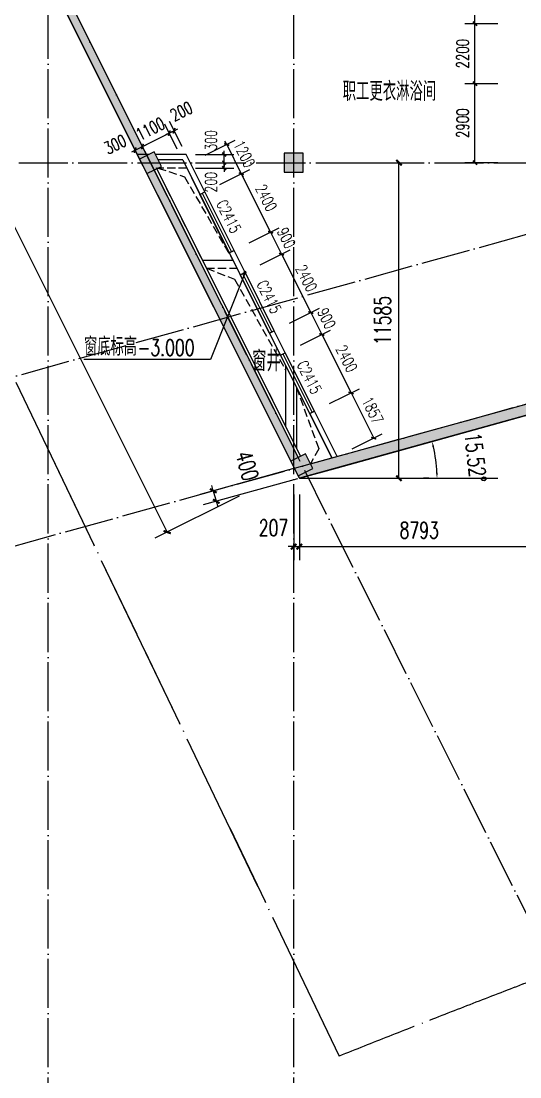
# Model space of a CAD drawing. Extents: x 246015 to 608740, y -108003 to 88400.
# Drawn here: x 315359 to 333648, y -70524 to -31763 of the extents above; entities that cross this region are included whole.
import ezdxf

# ---------------------------------------------------------------- set-up
doc = ezdxf.new("R2010")
doc.units = 0
doc.header["$LTSCALE"] = 3000
doc.header["$MEASUREMENT"] = 0
doc.header["$PDMODE"] = 1
doc.linetypes.add('DASH', pattern=[0.35, 0.25, -0.1])
doc.linetypes.add('DOTE', pattern=[2.42, 2, -0.2, 0.02, -0.2])
doc.layers.get('0').update_dxf_attribs({"linetype": 'CONTINUOUS'})
doc.layers.get('DEFPOINTS').update_dxf_attribs({"linetype": 'CONTINUOUS'})
for name, color, linetype in [('column', 9, 'CONTINUOUS'), ('DIM_LEAD', 3, 'CONTINUOUS'), ('dote', 1, 'DOTE'), ('PUB_DIM', 3, 'CONTINUOUS'), ('PUB_HATCH', 8, 'CONTINUOUS'), ('PUB_TEXT', 7, 'CONTINUOUS'), ('stair', 2, 'CONTINUOUS'), ('WALL', 9, 'CONTINUOUS'), ('WINDOW', 4, 'CONTINUOUS'), ('WINDOW_TEXT', 7, 'CONTINUOUS'), ('楼板洞口', 4, 'CONTINUOUS'), ('集水坑', 2, 'CONTINUOUS')]:
    doc.layers.add(name, color=color, linetype=linetype)
doc.layers.add('红线', color=7, linetype='CONTINUOUS', true_color=0xe0150b)
doc.styles.add('_TCH_DIM', font='SIMPLEX', dxfattribs={"bigfont": 'GBCBIG'})
doc.styles.add('_TCH_WINDOW', font='SIMPLEX', dxfattribs={"bigfont": 'GBCBIG'})
doc.styles.add('DIM_FONT', font='simplex.shx', dxfattribs={"width": 0.7, "bigfont": 'hztxt.shx'})
doc.dimstyles.new('ANGL200', dxfattribs={"dimscale": 2, "dimtxt": 300, "dimasz": 100, "dimexe": 250, "dimexo": 300, "dimgap": 150, "dimtad": 1, "dimdec": 0, "dimzin": 0, "dimdsep": 46, "dimtxsty": 'DIM_FONT', "dimcen": 0.09, "dimclrt": 7, "dimazin": 2, "dimtfac": 1, "dimtdec": 0, "dimtix": 1, "dimtmove": 2, "dimatfit": 3, "dimfxl": 0, "dimtolj": 1, "dimtzin": 0, "dimarcsym": 0})
doc.dimstyles.new('DIMN140', dxfattribs={"dimscale": 1.4, "dimtxt": 300, "dimasz": 100, "dimexe": 250, "dimexo": 300, "dimgap": 150, "dimtad": 1, "dimdec": 0, "dimzin": 0, "dimdsep": 46, "dimtxsty": 'DIM_FONT', "dimblk": 'ARCHTICK', "dimcen": 0.09, "dimclrt": 7, "dimazin": 2, "dimtfac": 1, "dimtdec": 0, "dimtix": 1, "dimtmove": 2, "dimatfit": 3, "dimfxl": 0, "dimtolj": 1, "dimtzin": 0, "dimarcsym": 0})
doc.dimstyles.new('DIMN150', dxfattribs={"dimscale": 1.5, "dimtxt": 300, "dimasz": 100, "dimexe": 250, "dimexo": 300, "dimgap": 150, "dimtad": 1, "dimdec": 0, "dimzin": 0, "dimdsep": 46, "dimtxsty": 'DIM_FONT', "dimblk": 'ARCHTICK', "dimcen": 0.09, "dimclrt": 7, "dimazin": 2, "dimtfac": 1, "dimtdec": 0, "dimtix": 1, "dimtmove": 2, "dimatfit": 3, "dimfxl": 0, "dimtolj": 1, "dimtzin": 0, "dimarcsym": 0})
doc.dimstyles.new('DIMN200', dxfattribs={"dimscale": 2, "dimtxt": 300, "dimasz": 100, "dimexe": 250, "dimexo": 300, "dimgap": 150, "dimtad": 1, "dimdec": 0, "dimzin": 0, "dimdsep": 46, "dimtxsty": 'DIM_FONT', "dimblk": 'ARCHTICK', "dimcen": 0.09, "dimclrt": 7, "dimazin": 2, "dimtfac": 1, "dimtdec": 0, "dimtix": 1, "dimtmove": 2, "dimatfit": 3, "dimfxl": 0, "dimtolj": 1, "dimtzin": 0, "dimarcsym": 0})

# ---------------------------------------------------------------- blocks, each defined once
blk = doc.blocks.new('_ARCHTICK')
at = {"color": 0, "linetype": 'ByBlock', "const_width": 0.4}
blk.add_lwpolyline([(-0.5, -0.5), (0.5, 0.5)], dxfattribs=at)
blk = doc.blocks.new('*D52')
at = {"layer": 'DEFPOINTS', "color": 0}
for p in [(321736, -36872), (323433, -37365), (322273, -37945)]:
    blk.add_point(p, dxfattribs=at)
at = {"layer": 'PUB_DIM', "color": 0, "lineweight": -2}
for p, q in [((322112, -36684), (323210, -36135)), ((322897, -36292), (322834, -36166)), ((322897, -36292), (323433, -37365)), ((322649, -37757), (323746, -37208)), ((323433, -37365), (323496, -37490))]:
    blk.add_line(p, q, dxfattribs=at)
at = {"layer": 'PUB_DIM', "color": 0, "lineweight": -2, "xscale": 140, "yscale": 140, "zscale": 140}
for p, rotation in [((322897, -36292), 296.5650511717839), ((323433, -37365), 116.5650511717839)]:
    blk.add_blockref('_ARCHTICK', p, dxfattribs=dict(at, rotation=rotation))
at = {"layer": 'PUB_DIM', "color": 7, "insert": (323541, -36641), "char_height": 420, "attachment_point": 5, "rotation": 296.5651, "style": 'DIM_FONT'}
blk.add_mtext('\\A1;1200', dxfattribs=at)
blk = doc.blocks.new('*D53')
at = {"layer": 'DEFPOINTS', "color": 0}
for p in [(322273, -37945), (324507, -39512), (323346, -40092)]:
    blk.add_point(p, dxfattribs=at)
at = {"layer": 'PUB_DIM', "color": 0, "lineweight": -2}
for p, q in [((322649, -37757), (323746, -37208)), ((323433, -37365), (324507, -39512)), ((323722, -39904), (324820, -39355))]:
    blk.add_line(p, q, dxfattribs=at)
at = {"layer": 'PUB_DIM', "color": 0, "lineweight": -2, "xscale": 140, "yscale": 140, "zscale": 140}
for p, rotation in [((323433, -37365), 116.5650511717833), ((324507, -39512), 296.5650511717834)]:
    blk.add_blockref('_ARCHTICK', p, dxfattribs=dict(at, rotation=rotation))
at = {"layer": 'PUB_DIM', "color": 7, "insert": (324346, -38251), "char_height": 420, "attachment_point": 5, "rotation": 296.5651, "style": 'DIM_FONT'}
blk.add_mtext('\\A1;2400', dxfattribs=at)
blk = doc.blocks.new('*D54')
at = {"layer": 'DEFPOINTS', "color": 0}
for p in [(323346, -40092), (324909, -40317), (323749, -40897)]:
    blk.add_point(p, dxfattribs=at)
at = {"layer": 'PUB_DIM', "color": 0, "lineweight": -2}
for p, q in [((323722, -39904), (324820, -39355)), ((324507, -39512), (324444, -39386)), ((324507, -39512), (324909, -40317)), ((324124, -40709), (325222, -40160)), ((324909, -40317), (324972, -40442))]:
    blk.add_line(p, q, dxfattribs=at)
at = {"layer": 'PUB_DIM', "color": 0, "lineweight": -2, "xscale": 140, "yscale": 140, "zscale": 140}
for p, rotation in [((324507, -39512), 296.5650511717835), ((324909, -40317), 116.5650511717835)]:
    blk.add_blockref('_ARCHTICK', p, dxfattribs=dict(at, rotation=rotation))
at = {"layer": 'PUB_DIM', "color": 7, "insert": (325084, -39726), "char_height": 420, "attachment_point": 5, "rotation": 296.5651, "style": 'DIM_FONT'}
blk.add_mtext('\\A1;900', dxfattribs=at)
blk = doc.blocks.new('*D55')
at = {"layer": 'DEFPOINTS', "color": 0}
for p in [(323749, -40897), (325982, -42463), (324822, -43043)]:
    blk.add_point(p, dxfattribs=at)
at = {"layer": 'PUB_DIM', "color": 0, "lineweight": -2}
for p, q in [((324124, -40709), (325222, -40160)), ((324909, -40317), (325982, -42463)), ((325198, -42856), (326295, -42307))]:
    blk.add_line(p, q, dxfattribs=at)
at = {"layer": 'PUB_DIM', "color": 0, "lineweight": -2, "xscale": 140, "yscale": 140, "zscale": 140}
for p, rotation in [((324909, -40317), 116.5650511717848), ((325982, -42463), 296.5650511717848)]:
    blk.add_blockref('_ARCHTICK', p, dxfattribs=dict(at, rotation=rotation))
at = {"layer": 'PUB_DIM', "color": 7, "insert": (325821, -41202), "char_height": 420, "attachment_point": 5, "rotation": 296.5651, "style": 'DIM_FONT'}
blk.add_mtext('\\A1;2400', dxfattribs=at)
blk = doc.blocks.new('*D56')
at = {"layer": 'DEFPOINTS', "color": 0}
for p in [(324822, -43043), (326385, -43268), (325224, -43848)]:
    blk.add_point(p, dxfattribs=at)
at = {"layer": 'PUB_DIM', "color": 0, "lineweight": -2}
for p, q in [((325198, -42856), (326295, -42307)), ((325982, -42463), (325920, -42338)), ((325982, -42463), (326385, -43268)), ((325600, -43661), (326698, -43112)), ((326385, -43268), (326448, -43393))]:
    blk.add_line(p, q, dxfattribs=at)
at = {"layer": 'PUB_DIM', "color": 0, "lineweight": -2, "xscale": 140, "yscale": 140, "zscale": 140}
for p, rotation in [((325982, -42463), 296.5650511717835), ((326385, -43268), 116.5650511717835)]:
    blk.add_blockref('_ARCHTICK', p, dxfattribs=dict(at, rotation=rotation))
at = {"layer": 'PUB_DIM', "color": 7, "insert": (326559, -42678), "char_height": 420, "attachment_point": 5, "rotation": 296.5651, "style": 'DIM_FONT'}
blk.add_mtext('\\A1;900', dxfattribs=at)
blk = doc.blocks.new('*D57')
at = {"layer": 'DEFPOINTS', "color": 0}
for p in [(325224, -43848), (327458, -45415), (326298, -45995)]:
    blk.add_point(p, dxfattribs=at)
at = {"layer": 'PUB_DIM', "color": 0, "lineweight": -2}
for p, q in [((325600, -43661), (326698, -43112)), ((326385, -43268), (327458, -45415)), ((326673, -45807), (327771, -45258))]:
    blk.add_line(p, q, dxfattribs=at)
at = {"layer": 'PUB_DIM', "color": 0, "lineweight": -2, "xscale": 140, "yscale": 140, "zscale": 140}
for p, rotation in [((326385, -43268), 116.5650511717827), ((327458, -45415), 296.5650511717827)]:
    blk.add_blockref('_ARCHTICK', p, dxfattribs=dict(at, rotation=rotation))
at = {"layer": 'PUB_DIM', "color": 7, "insert": (327297, -44154), "char_height": 420, "attachment_point": 5, "rotation": 296.5651, "style": 'DIM_FONT'}
blk.add_mtext('\\A1;2400', dxfattribs=at)
blk = doc.blocks.new('*D58')
at = {"layer": 'DEFPOINTS', "color": 0}
for p in [(326298, -45995), (328289, -47076), (327128, -47656)]:
    blk.add_point(p, dxfattribs=at)
at = {"layer": 'PUB_DIM', "color": 0, "lineweight": -2}
for p, q in [((326673, -45807), (327771, -45258)), ((327458, -45415), (328289, -47076)), ((327504, -47468), (328602, -46919))]:
    blk.add_line(p, q, dxfattribs=at)
at = {"layer": 'PUB_DIM', "color": 0, "lineweight": -2, "xscale": 140, "yscale": 140, "zscale": 140}
for p, rotation in [((327458, -45415), 116.5650511717844), ((328289, -47076), 296.5650511717845)]:
    blk.add_blockref('_ARCHTICK', p, dxfattribs=dict(at, rotation=rotation))
at = {"layer": 'PUB_DIM', "color": 7, "insert": (328249, -46057), "char_height": 420, "attachment_point": 5, "rotation": 296.5651, "style": 'DIM_FONT'}
blk.add_mtext('\\A1;1857', dxfattribs=at)
blk = doc.blocks.new('*D281')
at = {"layer": 'DEFPOINTS', "color": 0}
for p in [(321334, -36661), (322804, -36661), (321334, -36961)]:
    blk.add_point(p, dxfattribs=at)
at = {"layer": 'PUB_DIM', "color": 0, "lineweight": -2}
for p, q in [((321754, -36661), (323154, -36661)), ((322804, -36661), (322804, -36521)), ((322804, -36961), (322804, -36661)), ((321754, -36961), (323154, -36961)), ((322804, -36961), (322804, -37101))]:
    blk.add_line(p, q, dxfattribs=at)
at = {"layer": 'PUB_DIM', "color": 0, "lineweight": -2, "xscale": 140, "yscale": 140, "zscale": 140}
for p, rotation in [((322804, -36661), 270), ((322804, -36961), 90)]:
    blk.add_blockref('_ARCHTICK', p, dxfattribs=dict(at, rotation=rotation))
at = {"layer": 'PUB_DIM', "color": 7, "insert": (322321, -36143), "char_height": 420, "attachment_point": 5, "rotation": 90, "style": 'DIM_FONT'}
blk.add_mtext('\\A1;300', dxfattribs=at)
blk = doc.blocks.new('*D282')
at = {"layer": 'DEFPOINTS', "color": 0}
for p in [(321334, -36961), (321334, -37161), (322804, -36961)]:
    blk.add_point(p, dxfattribs=at)
at = {"layer": 'PUB_DIM', "color": 0, "lineweight": -2}
for p, q in [((322804, -36961), (322804, -36821)), ((321754, -36961), (323154, -36961)), ((321754, -37161), (323154, -37161)), ((322804, -37161), (322804, -36961)), ((322804, -37161), (322804, -37301))]:
    blk.add_line(p, q, dxfattribs=at)
at = {"layer": 'PUB_DIM', "color": 0, "lineweight": -2, "xscale": 140, "yscale": 140, "zscale": 140}
for p, rotation in [((322804, -36961), 270), ((322804, -37161), 90)]:
    blk.add_blockref('_ARCHTICK', p, dxfattribs=dict(at, rotation=rotation))
at = {"layer": 'PUB_DIM', "color": 7, "insert": (322321, -37679), "char_height": 420, "attachment_point": 5, "rotation": 90, "style": 'DIM_FONT'}
blk.add_mtext('\\A1;200', dxfattribs=at)
blk = doc.blocks.new('*D457')
at = {"layer": 'DEFPOINTS', "color": 0}
for p in [(325354, -48546), (325561, -48546), (325561, -51056)]:
    blk.add_point(p, dxfattribs=at)
at = {"layer": 'PUB_DIM', "color": 0, "lineweight": -2}
for p, q in [((325354, -49146), (325354, -51556)), ((325561, -49146), (325561, -51556)), ((325354, -51056), (325154, -51056)), ((325354, -51056), (325561, -51056)), ((325561, -51056), (325761, -51056))]:
    blk.add_line(p, q, dxfattribs=at)
at = {"layer": 'PUB_DIM', "color": 0, "lineweight": -2, "xscale": 200, "yscale": 200, "zscale": 200}
blk.add_blockref('_ARCHTICK', (325354, -51056), dxfattribs=at)
at = {"layer": 'PUB_DIM', "color": 0, "lineweight": -2, "xscale": 200, "yscale": 200, "zscale": 200, "rotation": 180}
blk.add_blockref('_ARCHTICK', (325561, -51056), dxfattribs=at)
at = {"layer": 'PUB_DIM', "color": 7, "insert": (324614, -50366), "char_height": 600, "attachment_point": 5, "style": 'DIM_FONT'}
blk.add_mtext('\\A1;207', dxfattribs=at)
blk = doc.blocks.new('*D458')
at = {"layer": 'DEFPOINTS', "color": 0}
for p in [(325561, -48546), (334354, -48546), (334354, -51056)]:
    blk.add_point(p, dxfattribs=at)
at = {"layer": 'PUB_DIM', "color": 0, "lineweight": -2}
for p, q in [((325561, -49146), (325561, -51556)), ((334354, -49146), (334354, -51556)), ((325561, -51056), (334354, -51056))]:
    blk.add_line(p, q, dxfattribs=at)
at = {"layer": 'PUB_DIM', "color": 0, "lineweight": -2, "xscale": 200, "yscale": 200, "zscale": 200, "rotation": 180}
blk.add_blockref('_ARCHTICK', (325561, -51056), dxfattribs=at)
at = {"layer": 'PUB_DIM', "color": 0, "lineweight": -2, "xscale": 200, "yscale": 200, "zscale": 200}
blk.add_blockref('_ARCHTICK', (334354, -51056), dxfattribs=at)
at = {"layer": 'PUB_DIM', "color": 7, "insert": (329957, -50456), "char_height": 600, "attachment_point": 5, "style": 'DIM_FONT'}
blk.add_mtext('\\A1;8793', dxfattribs=at)
blk = doc.blocks.new('*D459')
at = {"layer": 'DEFPOINTS', "color": 0}
for p in [(327078, -36961), (329214, -36961), (327078, -48546)]:
    blk.add_point(p, dxfattribs=at)
at = {"layer": 'PUB_DIM', "color": 0, "lineweight": -2}
for p, q in [((327678, -36961), (329714, -36961)), ((329214, -48546), (329214, -36961)), ((327678, -48546), (329714, -48546))]:
    blk.add_line(p, q, dxfattribs=at)
at = {"layer": 'PUB_DIM', "color": 0, "lineweight": -2, "xscale": 200, "yscale": 200, "zscale": 200}
for p, rotation in [((329214, -36961), 90), ((329214, -48546), 270)]:
    blk.add_blockref('_ARCHTICK', p, dxfattribs=dict(at, rotation=rotation))
at = {"layer": 'PUB_DIM', "color": 7, "insert": (328614, -42754), "char_height": 600, "attachment_point": 5, "rotation": 90, "style": 'DIM_FONT'}
blk.add_mtext('\\A1;11585', dxfattribs=at)
blk = doc.blocks.new('*D461')
at = {"layer": 'DEFPOINTS', "color": 0}
for p in [(298395, 2059), (323892, -48935), (320714, -50524)]:
    blk.add_point(p, dxfattribs=at)
at = {"layer": 'PUB_DIM', "color": 0, "lineweight": -2}
for p, q in [((297859, 1791), (294770, 247)), ((295217, 470), (320714, -50524)), ((323356, -49203), (320267, -50747))]:
    blk.add_line(p, q, dxfattribs=at)
at = {"layer": 'PUB_DIM', "color": 0, "lineweight": -2, "xscale": 200, "yscale": 200, "zscale": 200}
for p, rotation in [((295217, 470), 116.5650511717847), ((320714, -50524), 296.5650511717847)]:
    blk.add_blockref('_ARCHTICK', p, dxfattribs=dict(at, rotation=rotation))
at = {"layer": 'PUB_DIM', "color": 7, "insert": (308502, -24758), "char_height": 600, "attachment_point": 5, "rotation": 296.5651, "style": 'DIM_FONT'}
blk.add_mtext('\\A1;57013', dxfattribs=at)
blk = doc.blocks.new('*D807')
at = {"layer": 'DEFPOINTS', "color": 0}
for p in [(332002, -34061), (333293, -34061), (333293, -36961)]:
    blk.add_point(p, dxfattribs=at)
at = {"layer": 'PUB_DIM', "color": 0, "lineweight": -2}
for p, q in [((332843, -34061), (331627, -34061)), ((332002, -36961), (332002, -34061)), ((332843, -36961), (331627, -36961))]:
    blk.add_line(p, q, dxfattribs=at)
at = {"layer": 'PUB_DIM', "color": 0, "lineweight": -2, "xscale": 150, "yscale": 150, "zscale": 150}
for p, rotation in [((332002, -34061), 90), ((332002, -36961), 270)]:
    blk.add_blockref('_ARCHTICK', p, dxfattribs=dict(at, rotation=rotation))
at = {"layer": 'PUB_DIM', "color": 7, "insert": (331552, -35511), "char_height": 450, "attachment_point": 5, "rotation": 90, "style": 'DIM_FONT'}
blk.add_mtext('\\A1;2900', dxfattribs=at)
blk = doc.blocks.new('*D808')
at = {"layer": 'DEFPOINTS', "color": 0}
for p in [(332002, -31861), (333293, -31861), (333293, -34061)]:
    blk.add_point(p, dxfattribs=at)
at = {"layer": 'PUB_DIM', "color": 0, "lineweight": -2}
for p, q in [((332843, -31861), (331627, -31861)), ((332002, -34061), (332002, -31861)), ((332843, -34061), (331627, -34061))]:
    blk.add_line(p, q, dxfattribs=at)
at = {"layer": 'PUB_DIM', "color": 0, "lineweight": -2, "xscale": 150, "yscale": 150, "zscale": 150}
for p, rotation in [((332002, -31861), 90), ((332002, -34061), 270)]:
    blk.add_blockref('_ARCHTICK', p, dxfattribs=dict(at, rotation=rotation))
at = {"layer": 'PUB_DIM', "color": 7, "insert": (331552, -32961), "char_height": 450, "attachment_point": 5, "rotation": 90, "style": 'DIM_FONT'}
blk.add_mtext('\\A1;2200', dxfattribs=at)
blk = doc.blocks.new('*D809')
at = {"layer": 'DEFPOINTS', "color": 0}
for p in [(332002, -29461), (333293, -29461), (333293, -31861)]:
    blk.add_point(p, dxfattribs=at)
at = {"layer": 'PUB_DIM', "color": 0, "lineweight": -2}
for p, q in [((332843, -29461), (331627, -29461)), ((332002, -31861), (332002, -29461)), ((332843, -31861), (331627, -31861))]:
    blk.add_line(p, q, dxfattribs=at)
at = {"layer": 'PUB_DIM', "color": 0, "lineweight": -2, "xscale": 150, "yscale": 150, "zscale": 150}
for p, rotation in [((332002, -29461), 90), ((332002, -31861), 270)]:
    blk.add_blockref('_ARCHTICK', p, dxfattribs=dict(at, rotation=rotation))
at = {"layer": 'PUB_DIM', "color": 7, "insert": (331552, -30661), "char_height": 450, "attachment_point": 5, "rotation": 90, "style": 'DIM_FONT'}
blk.add_mtext('\\A1;2400', dxfattribs=at)
blk = doc.blocks.new('*D998')
at = {"layer": 'DEFPOINTS', "color": 0}
for p in [(320970, -35787), (321463, -36772), (321284, -36861)]:
    blk.add_point(p, dxfattribs=at)
at = {"layer": 'PUB_DIM', "color": 0, "lineweight": -2}
for p, q in [((321082, -36459), (320623, -35541)), ((321261, -36369), (320802, -35451)), ((320791, -35876), (320657, -35943)), ((320791, -35876), (320970, -35787)), ((320970, -35787), (321104, -35719))]:
    blk.add_line(p, q, dxfattribs=at)
at = {"layer": 'PUB_DIM', "color": 0, "lineweight": -2, "xscale": 150, "yscale": 150, "zscale": 150}
for p, rotation in [((320970, -35787), 206.5650511776857), ((320791, -35876), 26.56505117768578)]:
    blk.add_blockref('_ARCHTICK', p, dxfattribs=dict(at, rotation=rotation))
at = {"layer": 'PUB_DIM', "color": 7, "insert": (321235, -35075), "char_height": 450, "attachment_point": 5, "rotation": 26.5651, "style": 'DIM_FONT'}
blk.add_mtext('\\A1;200', dxfattribs=at)
blk = doc.blocks.new('*D999')
at = {"layer": 'DEFPOINTS', "color": 0}
for p in [(320791, -35876), (321284, -36861), (320300, -37353)]:
    blk.add_point(p, dxfattribs=at)
at = {"layer": 'PUB_DIM', "color": 0, "lineweight": -2}
for p, q in [((321082, -36459), (320623, -35541)), ((320099, -36951), (319639, -36032)), ((319807, -36368), (320791, -35876)), ((320791, -35876), (320925, -35809)), ((319807, -36368), (319673, -36435))]:
    blk.add_line(p, q, dxfattribs=at)
at = {"layer": 'PUB_DIM', "color": 0, "lineweight": -2, "xscale": 150, "yscale": 150, "zscale": 150}
for p, rotation in [((320791, -35876), 206.5650511776851), ((319807, -36368), 26.56505117768506)]:
    blk.add_blockref('_ARCHTICK', p, dxfattribs=dict(at, rotation=rotation))
at = {"layer": 'PUB_DIM', "color": 7, "insert": (320098, -35719), "char_height": 450, "attachment_point": 5, "rotation": 26.5651, "style": 'DIM_FONT'}
blk.add_mtext('\\A1;1100', dxfattribs=at)
blk = doc.blocks.new('*D1000')
at = {"layer": 'DEFPOINTS', "color": 0}
for p in [(319807, -36368), (320032, -37487), (320300, -37353)]:
    blk.add_point(p, dxfattribs=at)
at = {"layer": 'PUB_DIM', "color": 0, "lineweight": -2}
for p, q in [((320099, -36951), (319639, -36032)), ((319830, -37085), (319371, -36167)), ((319539, -36502), (319807, -36368)), ((319807, -36368), (319941, -36301)), ((319539, -36502), (319405, -36569))]:
    blk.add_line(p, q, dxfattribs=at)
at = {"layer": 'PUB_DIM', "color": 0, "lineweight": -2, "xscale": 150, "yscale": 150, "zscale": 150}
for p, rotation in [((319539, -36502), 26.56505117768578), ((319807, -36368), 206.5650511776857)]:
    blk.add_blockref('_ARCHTICK', p, dxfattribs=dict(at, rotation=rotation))
at = {"layer": 'PUB_DIM', "color": 7, "insert": (318811, -36287), "char_height": 450, "attachment_point": 5, "rotation": 26.5651, "style": 'DIM_FONT'}
blk.add_mtext('\\A1;300', dxfattribs=at)
blk = doc.blocks.new('*D1002')
at = {"layer": 'DEFPOINTS', "color": 0}
for p in [(330714, -47115), (330527, -47639), (325561, -48546), (330910, -48546)]:
    blk.add_point(p, dxfattribs=at)
at = {"layer": 'PUB_DIM', "color": 0, "lineweight": -2}
for p, q in [((330136, -47275), (329944, -47329)), ((330310, -48546), (330110, -48546))]:
    blk.add_line(p, q, dxfattribs=at)
blk.add_arc((325561, -48546), 5049, 2.2699, 13.2542, dxfattribs=at)
at = {"layer": 'PUB_DIM', "color": 0}
for points in [[(330443, -47397), (330507, -47380), (330425, -47195)], [(330639, -48346), (330572, -48347), (330610, -48546)]]:
    blk.add_solid(points, dxfattribs=at)
at = {"layer": 'PUB_DIM', "color": 7, "insert": (332023, -47790), "char_height": 600, "attachment_point": 5, "rotation": 276.6739, "style": 'DIM_FONT'}
blk.add_mtext('\\A1;15.52°', dxfattribs=at)
blk = doc.blocks.new('*D1003')
at = {"layer": 'DEFPOINTS', "color": 0}
for p in [(325968, -48018), (326075, -48403), (322514, -49393)]:
    blk.add_point(p, dxfattribs=at)
at = {"layer": 'PUB_DIM', "color": 0, "lineweight": -2}
for p, q in [((325390, -48179), (321925, -49141)), ((325497, -48564), (322032, -49526)), ((322407, -49007), (322353, -48814)), ((322407, -49007), (322514, -49393)), ((322514, -49393), (322568, -49585))]:
    blk.add_line(p, q, dxfattribs=at)
at = {"layer": 'PUB_DIM', "color": 0, "lineweight": -2, "xscale": 200, "yscale": 200, "zscale": 200}
for p, rotation in [((322407, -49007), 285.524110993577), ((322514, -49393), 105.524110993577)]:
    blk.add_blockref('_ARCHTICK', p, dxfattribs=dict(at, rotation=rotation))
at = {"layer": 'PUB_DIM', "color": 7, "insert": (323647, -48087), "char_height": 600, "attachment_point": 5, "rotation": 285.5241, "style": 'DIM_FONT'}
blk.add_mtext('\\A1;400', dxfattribs=at)
blk = doc.blocks.new('_FZH')
blk.add_lwpolyline([(-0.5, -0.5), (0.5, -0.5), (0.5, 0.5), (-0.5, 0.5)], close=True)
at = {"layer": 'PUB_HATCH'}
blk.add_solid([(-0.5, -0.5), (0.5, -0.5), (-0.5, 0.5), (0.5, 0.5)], dxfattribs=at)
blk = doc.blocks.new('$WINLIB2D$00000002')
for p, q in [((-0.5, 0.5), (0.5, 0.5)), ((-0.5, 0.5), (-0.5, -0.5)), ((0.5, 0.5), (0.5, -0.5)), ((0.5, 0.021), (-0.5, 0.021)), ((-0.5, -0.5), (0.5, -0.5))]:
    blk.add_line(p, q)

msp = doc.modelspace()

# ---------------------------------------------------------------- hatches: boundary and pattern name
at = {"layer": 'PUB_HATCH'}
for points in [[(325592.6, -48419.9), (325516.7, -48457.8), (325248.4, -47921.2), (325516.7, -47787), (316353.9, -29461.4), (316085.5, -29595.5), (325560.9, -48546.2)], [(334437.2, -45937.4), (334053.9, -45937.4), (334053.9, -45771.9), (326851.1, -47772.6), (326958.2, -48158.1), (334474.1, -46070.3)], [(325967.6, -48018.1), (326053.3, -48189.5), (325592.6, -48419.9), (325560.9, -48546.2), (326958.2, -48158.1), (326851.1, -47772.6)]]:
    msp.add_hatch(color=256, dxfattribs=at).paths.add_polyline_path(points)

# ---------------------------------------------------------------- linework, layer by layer
at = {"layer": 'DIM_LEAD'}
for p, q in [((323569.8, -40986.3), (322302.3, -44188.1)), ((322302.3, -44188.1), (317663.9, -44188.1))]:
    msp.add_line(p, q, dxfattribs=at)
at = {"layer": 'DIM_LEAD', "const_width": 56}
msp.add_lwpolyline([(323580.1, -40960.3, 1), (323559.5, -41012.3, 1)], format="xyb", close=True, dxfattribs=at)
at = {"layer": 'dote', "ltscale": 0.3}
for p, q in [((316353.9, -81061.4), (316353.9, 53538.6)), ((325353.9, -81061.4), (325353.9, 53538.6)), ((334353.9, -65461.4), (297470.6, 8305.2)), ((300688.7, -48812.8), (397353.9, -21961.4)), ((302294.5, -54593.9), (406353.9, -25688.6)), ((295667.9, -36961.4), (554353.9, -36961.4))]:
    msp.add_line(p, q, dxfattribs=at)
at = {"layer": 'stair'}
msp.add_lwpolyline([(299553.9, 3467.8), (299553.9, 28838.6), (316453.9, 28838.6), (316453.9, 27409.7), (323493.1, 28025.5), (322800.2, 35945.3, -0.0349916), (393128.8, 42129.1), (393066.7, 42838.6), (467189.2, 42838.6), (467163, 42538.6), (467127.7, 42135.3, -0.0358539), (537955.2, 35916.1), (536854.9, 23339.1), (538648, 23182.2), (537798.3, 13438.6), (553653.9, 13438.6), (553653.9, -20761.4), (454653.9, -20761.4), (454653.9, -29761.4), (393186.2, -29761.4), (325560.9, -48546.2), (299553.9, 3467.8)], format="xyb", close=True, dxfattribs=at)
at = {"layer": 'WALL'}
for p, q in [((316488, -29729.7), (325516.7, -47787)), ((316219.7, -29863.9), (325248.4, -47921.2)), ((319618.5, -36661.4), (319701.4, -36827.2)), ((320033, -36661.4), (319618.5, -36661.4)), ((321407.3, -36661.4), (320289.3, -36661.4)), ((322094, -38034.7), (321407.3, -36661.4)), ((321283.7, -36861.4), (320389.3, -36861.4)), ((321283.7, -36861.4), (321915.1, -38124.1)), ((321915.1, -38124.1), (322094, -38034.7)), ((323167.3, -40181.3), (322988.4, -40270.8)), ((322988.4, -40270.8), (323390.9, -41075.7)), ((323569.8, -40986.3), (323167.3, -40181.3)), ((323390.9, -41075.7), (323569.8, -40986.3)), ((324643.1, -43132.9), (324464.2, -43222.4)), ((324464.2, -43222.4), (324866.7, -44027.3)), ((325045.6, -43937.9), (324643.1, -43132.9)), ((324866.7, -44027.3), (325045.6, -43937.9)), ((326118.9, -46084.5), (325940, -46174)), ((326949.3, -47745.4), (326118.9, -46084.5)), ((326851.1, -47772.6), (334053.9, -45771.9)), ((326958.2, -48158.1), (334474.1, -46070.3)), ((325940, -46174), (326753, -47799.9)), ((325967.6, -48018.1), (326851.1, -47772.6)), ((325560.9, -48546.2), (326958.2, -48158.1)), ((325516.7, -48457.8), (325560.9, -48546.2))]:
    msp.add_line(p, q, dxfattribs=at)
at = {"layer": '楼板洞口'}
for p, q in [((320305.2, -37140.4, 0), (325606.1, -47742.3)), ((321433.7, -37161.4), (326753, -47799.9)), ((322004.3, -40538.6), (322209.9, -40538.6)), ((322004.3, -40538.6), (323122.3, -40538.6)), ((325053.9, -44401.7), (325053.9, -46637.8)), ((325453.9, -45201.7), (325453.9, -47437.8))]:
    msp.add_line(p, q, dxfattribs=at)
at = {"layer": '楼板洞口', "linetype": 'DASH', "ltscale": 0.4}
for p, q in [((320305.2, -37140.4, 0), (325606.1, -47742.3)), ((322154.3, -40838.6), (323272.3, -40838.6))]:
    msp.add_line(p, q, dxfattribs=at)
for points in [[(321433.7, -37161.4), (320374.7, -37161.4), (320327.5, -37185)], [(320374.7, -37161.4), (321346.7, -37474.7), (323122.3, -40538.6)], [(322154.3, -40838.6), (323186.1, -41237), (325053.9, -44570)], [(325453.9, -45201.7), (326271.9, -47463.3), (325968.3, -48017.9)]]:
    msp.add_lwpolyline(points, dxfattribs=at)
at = {"layer": '红线', "linetype": 'DOTE'}
msp.add_lwpolyline([(321625.8, 41313.5), (283782, 20451.8), (327022.4, -69761.6, -0.1186699), (571935, -34205), (582107, -28597.6), (543576.1, 41298.8, 0.0913964), (321625.8, 41313.5)], format="xyb", dxfattribs=at)
at = {"layer": '红线', "color": 31, "linetype": 'DOTE', "ltscale": 0.5}
msp.add_lwpolyline([(321625.8, 41313.5), (283782, 20451.8), (327022.4, -69761.6, -0.1186699), (571935, -34205), (582107, -28597.6), (543576.1, 41298.8, 0.0913964), (321625.8, 41313.5)], format="xyb", dxfattribs=at)
at = {"layer": '集水坑'}
msp.add_line((325560.9, -48546.2), (332838.5, -48546.2), dxfattribs=at)

# ---------------------------------------------------------------- block references
at = {"layer": 'column', "xscale": 599.9999999998255, "rotation": 26.5650511739956}
for p, yscale, zscale in [((320103.9, -36961.4), 599.9999999999295, 599.9999999999295), ((325650.9, -48055.3), 599.9999999998776, 599.9999999998776)]:
    msp.add_blockref('_FZH', p, dxfattribs=dict(at, yscale=yscale, zscale=zscale))
at = {"layer": 'column', "xscale": 700, "yscale": 700, "zscale": 700}
msp.add_blockref('_FZH', (325353.9, -36961.4), dxfattribs=at)
at = {"layer": 'WINDOW'}
ref = msp.add_blockref('$WINLIB2D$00000002', (322541.2, -39152.7), dxfattribs=dict(at, xscale=2400, yscale=200, zscale=2400, rotation=116.5650511717863))
ref.add_attrib('A', 'C2415', (322503.8, -38459.2), dxfattribs={"layer": 'WINDOW_TEXT', "height": 416.5, "rotation": 296.56505, "style": '_TCH_WINDOW', "width": 0.705882})
ref = msp.add_blockref('$WINLIB2D$00000002', (324017, -42104.3), dxfattribs=dict(at, xscale=2400, yscale=200, zscale=2400, rotation=116.5650511717863))
ref.add_attrib('A', 'C2415', (323979.6, -41410.8), dxfattribs={"layer": 'WINDOW_TEXT', "height": 416.5, "rotation": 296.56505, "style": '_TCH_WINDOW', "width": 0.705882})
ref = msp.add_blockref('$WINLIB2D$00000002', (325492.8, -45055.9), dxfattribs=dict(at, xscale=2400, yscale=200, zscale=2400, rotation=116.5650511717863))
ref.add_attrib('A', 'C2415', (325455.4, -44362.4), dxfattribs={"layer": 'WINDOW_TEXT', "height": 416.5, "rotation": 296.56505, "style": '_TCH_WINDOW', "width": 0.705882})

# ---------------------------------------------------------------- texts
at = {"layer": 'PUB_TEXT'}
for s, height, style, width, p in [('职工更衣淋浴间', 700, 'DIM_FONT', 0.7, (327152.3, -34690.3)), ('-3.000', 595, '_TCH_DIM', 0.705882, (319629.8, -44048.1))]:
    msp.add_text(s, height=height, dxfattribs=dict(at, style=style, width=width)).set_placement(p)
at = {"layer": 'PUB_TEXT', "style": '_TCH_DIM'}
msp.add_text('窗底标高', height=675.18, dxfattribs=at).set_placement((317663.9, -44048.1))
at = {"layer": 'PUB_TEXT', "style": 'DIM_FONT', "width": 0.7}
msp.add_text('窗井', height=750, rotation=359.90268, dxfattribs=at).set_placement((323829.9, -44615.8))

# ---------------------------------------------------------------- dimensions: what is measured, and where the dimension line sits
at = {"layer": 'PUB_DIM'}
for p1, p2, distance, dimstyle, picture, middle in [((298395.4, 2059.4), (323892.4, -48934.6), -3553.6, 'DIMN200', '*D461', (308502.1, -24758.5)), ((333292.6, -31861.4), (333292.6, -29461.4), 1290.5, 'DIMN150', '*D809', (331552.1, -30661.4)), ((333292.6, -34061.4), (333292.6, -31861.4), 1290.5, 'DIMN150', '*D808', (331552.1, -32961.4)), ((333292.6, -36961.4), (333292.6, -34061.4), 1290.5, 'DIMN150', '*D807', (331552.1, -35511.4)), ((320299.8, -37353.3), (321283.7, -36861.4), 1101.7, 'DIMN150', '*D999', (320097.8, -35719.4)), ((321736.2, -36871.9), (322272.9, -37945.2), 1297.4, 'DIMN140', '*D52', (323540.6, -36640.5)), ((322272.9, -37945.2), (323346.2, -40091.9), 1297.4, 'DIMN140', '*D53', (324345.6, -38250.5)), ((327077.8, -48546.2), (327077.8, -36961.4), -2136.5, 'DIMN200', '*D459', (328614.3, -42753.8)), ((323346.2, -40091.9), (323748.7, -40896.9), 1297.4, 'DIMN140', '*D54', (325083.5, -39726.3)), ((323748.7, -40896.9), (324822, -43043.5), 1297.4, 'DIMN140', '*D55', (325821.4, -41202.1)), ((324822, -43043.5), (325224.5, -43848.5), 1297.4, 'DIMN140', '*D56', (326559.3, -42677.9)), ((325224.5, -43848.5), (326297.8, -45995.1), 1297.4, 'DIMN140', '*D57', (327297.2, -44153.7)), ((326297.8, -45995.1), (327128.2, -47655.9), 1297.4, 'DIMN140', '*D58', (328249.1, -46057.5)), ((325560.9, -48546.2), (334353.9, -48546.2), -2509.6, 'DIMN200', '*D458', (329957.4, -50455.8))]:
    dim = msp.add_aligned_dim(p1=p1, p2=p2, distance=distance, dimstyle=dimstyle, dxfattribs=at)
    dim.commit()
    dim.dimension.update_dxf_attribs({"geometry": picture, "text_midpoint": middle})
for base, p1, p2, angle, dimstyle, picture, middle in [((320969.9, -35786.5), (321283.7, -36861.4), (321462.6, -36771.9), 26.56505, 'DIMN150', '*D998', (321234.9, -35075.5)), ((319807.1, -36367.9), (320031.5, -37487.5), (320299.8, -37353.3), 26.56505, 'DIMN150', '*D1000', (318811, -36287.4)), ((322804.3, -36661.4), (321333.7, -36961.4), (321333.7, -36661.4), 90, 'DIMN140', '*D281', (322321.3, -36143.4)), ((322804.3, -36961.4), (321333.7, -37161.4), (321333.7, -36961.4), 90, 'DIMN140', '*D282', (322321.3, -37679.4)), ((322514, -49392.5), (325967.6, -48018.1), (326074.7, -48403.5), 285.52411, 'DIMN200', '*D1003', (323647.2, -48086.6)), ((325560.9, -51055.8), (325353.9, -48546.2), (325560.9, -48546.2), 0, 'DIMN200', '*D457', (324613.9, -50365.8))]:
    dim = msp.add_linear_dim(base=base, p1=p1, p2=p2, angle=angle, dimstyle=dimstyle, dxfattribs=at)
    dim.commit()
    dim.dimension.update_dxf_attribs({"geometry": picture, "text_midpoint": middle, "dimtype": 129})
dim = msp.add_angular_dim_3p(base=(330527.4, -47639.2), center=(325560.9, -48546.2), p1=(330909.5, -48546.2), p2=(330714.4, -47114.7), dimstyle='ANGL200', dxfattribs=at)
dim.commit()
dim.dimension.update_dxf_attribs({"geometry": '*D1002', "text_midpoint": (332023, -47790), "dimtype": 133})

doc.saveas('drawing.dxf')
